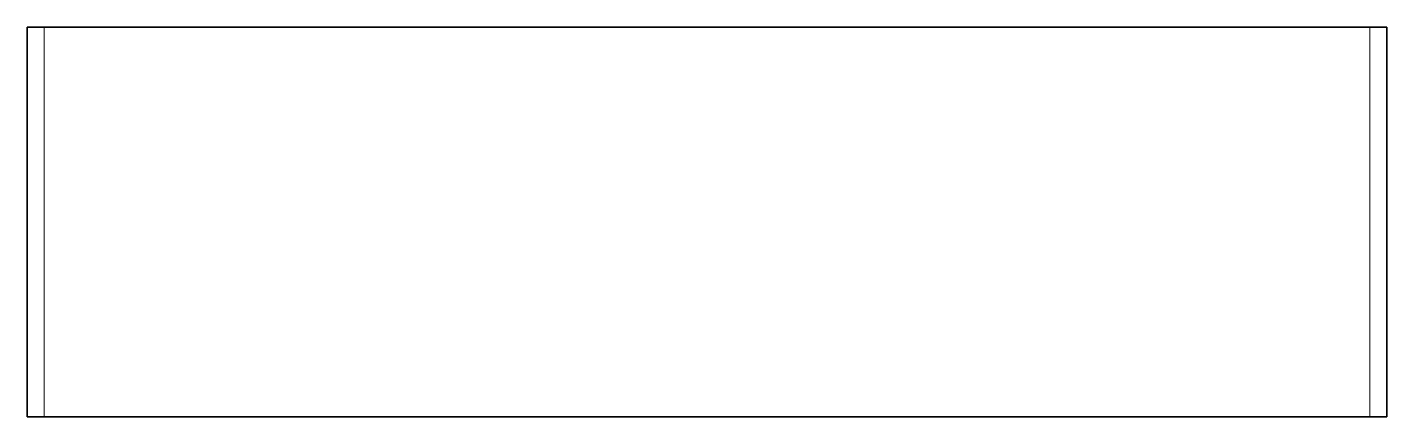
# Model space of a CAD drawing. Extents: x 158 to 436, y 170 to 250.
import ezdxf

# ---------------------------------------------------------------- set-up
doc = ezdxf.new("R2010")
doc.units = 0

msp = doc.modelspace()

# ---------------------------------------------------------------- linework, layer by layer
at = {"color": 7, "lineweight": 35}
for p, q in [((157.5, 170), (157.5, 250)), ((161, 250), (433, 250)), ((436.5, 170), (436.5, 250)), ((161, 170), (433, 170))]:
    msp.add_line(p, q, dxfattribs=at)
at = {"color": 7, "lineweight": 35, "ltscale": 0.0875}
for p, q in [((157.5, 250), (161, 250)), ((433, 250), (436.5, 250)), ((157.5, 170), (161, 170)), ((433, 170), (436.5, 170))]:
    msp.add_line(p, q, dxfattribs=at)
at = {"color": 7, "lineweight": 13}
for p, q in [((161, 170), (161, 250)), ((433, 170), (433, 250))]:
    msp.add_line(p, q, dxfattribs=at)

doc.saveas('drawing.dxf')
